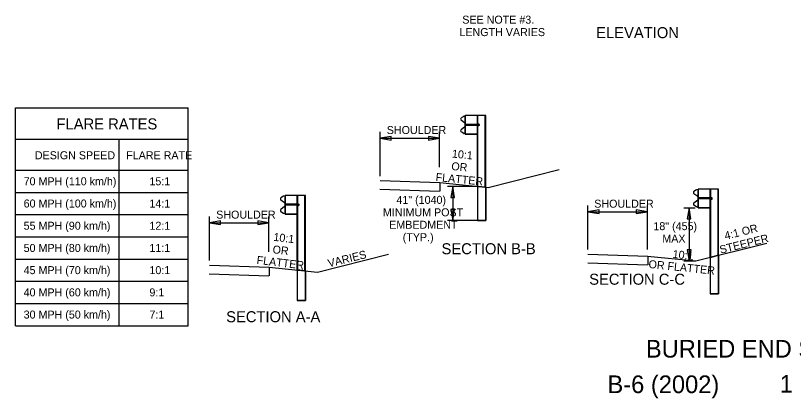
# Model space of a CAD drawing. Extents: x 1.1 to 16.9, y 0.2 to 9.9.
# Drawn here: x 1.11 to 9.87, y 0.56 to 4.87 of the extents above; entities that cross this region are included whole.
import ezdxf

# ---------------------------------------------------------------- set-up
doc = ezdxf.new("R2010")
doc.units = 0
for name, color, linetype in [('SD_P_Dimension Lines', 7, 'Continuous'), ('SD_P_Dimension Text', 7, 'Continuous'), ('SD_P_Frame', 7, 'Continuous'), ('SD_P_Prop Hidden Lines', 7, 'Continuous'), ('SD_P_Prop Object Lines', 7, 'Continuous'), ('SD_P_Shading', 7, 'Continuous'), ('SD_P_Subtitles', 7, 'Continuous')]:
    doc.layers.add(name, color=color, linetype=linetype)

msp = doc.modelspace()

# ---------------------------------------------------------------- linework, layer by layer
at = {"layer": 'SD_P_Dimension Lines'}
for p, q in [((1.115, 3.832), (3.058, 3.832)), ((1.115, 1.382), (1.115, 3.832)), ((3.058, 1.382), (3.058, 3.832)), ((5.216, 3.066), (5.216, 3.562)), ((5.341, 3.513), (5.216, 3.492)), ((5.341, 3.471), (5.341, 3.513)), ((5.885, 3.492), (5.76, 3.513)), ((5.76, 3.513), (5.76, 3.471)), ((5.885, 3.166), (5.885, 3.562)), ((1.115, 3.482), (3.058, 3.482)), ((2.281, 1.382), (2.281, 3.482)), ((5.216, 3.492), (5.885, 3.492)), ((5.216, 3.492), (5.341, 3.471)), ((5.76, 3.471), (5.885, 3.492)), ((1.115, 3.132), (3.058, 3.132)), ((6.31, 2.95), (5.9725, 2.95)), ((6.033, 2.95), (6.011, 2.825)), ((6.0325, 2.95), (6.0325, 2.566)), ((6.053, 2.825), (6.033, 2.95)), ((1.115, 2.882), (3.058, 2.882)), ((6.011, 2.825), (6.053, 2.825)), ((7.554, 2.238), (7.554, 2.734)), ((8.223, 2.238), (8.223, 2.734)), ((1.115, 2.632), (3.058, 2.632)), ((6.01, 2.691), (6.033, 2.566)), ((6.053, 2.691), (6.01, 2.691)), ((6.033, 2.566), (6.053, 2.691)), ((7.679, 2.685), (7.554, 2.664)), ((7.554, 2.664), (8.223, 2.664)), ((7.554, 2.664), (7.679, 2.643)), ((7.679, 2.643), (7.679, 2.685)), ((8.223, 2.664), (8.098, 2.685)), ((8.098, 2.685), (8.098, 2.643)), ((8.098, 2.643), (8.223, 2.664)), ((8.632, 2.709), (8.762, 2.709)), ((8.692, 2.709), (8.671, 2.584)), ((8.713, 2.584), (8.692, 2.709)), ((8.692, 2.709), (8.692, 2.1103)), ((3.297, 2.114), (3.297, 2.61)), ((3.422, 2.561), (3.297, 2.54)), ((3.297, 2.54), (3.966, 2.54)), ((3.297, 2.54), (3.422, 2.519)), ((3.422, 2.519), (3.422, 2.561)), ((3.966, 2.54), (3.841, 2.561)), ((3.841, 2.561), (3.841, 2.519)), ((3.841, 2.519), (3.966, 2.54)), ((3.966, 2.214), (3.966, 2.61)), ((6.31, 2.566), (5.9725, 2.566)), ((8.671, 2.584), (8.713, 2.584)), ((1.115, 2.382), (3.058, 2.382)), ((8.672, 2.235), (8.693, 2.11)), ((8.714, 2.235), (8.672, 2.235)), ((8.693, 2.11), (8.714, 2.235)), ((1.115, 2.132), (3.058, 2.132)), ((8.632, 2.1103), (8.7683, 2.1103)), ((1.115, 1.882), (3.058, 1.882)), ((1.115, 1.632), (3.058, 1.632)), ((1.115, 1.382), (3.058, 1.382))]:
    msp.add_line(p, q, dxfattribs=at)
at = {"layer": 'SD_P_Prop Hidden Lines'}
for p, q in [((6.31, 3.536), (6.31, 3.747)), ((6.316, 3.647), (6.174, 3.647)), ((6.316, 3.636), (6.174, 3.636)), ((6.31, 2.95), (6.31, 2.566)), ((6.404, 2.941), (6.404, 2.566)), ((8.93, 2.709), (8.93, 2.92)), ((4.283, 2.637), (4.283, 2.848)), ((8.936, 2.82), (8.794, 2.82)), ((8.936, 2.809), (8.794, 2.809)), ((4.289, 2.748), (4.147, 2.748)), ((4.289, 2.737), (4.147, 2.737)), ((6.404, 2.566), (6.31, 2.566)), ((8.93, 2.15), (8.93, 1.739)), ((9.024, 2.174), (9.024, 1.739)), ((4.283, 2.009), (4.283, 1.667)), ((4.377, 1.999), (4.377, 1.667)), ((4.377, 1.667), (4.283, 1.667)), ((9.024, 1.739), (8.93, 1.739))]:
    msp.add_line(p, q, dxfattribs=at)
at = {"layer": 'SD_P_Prop Object Lines'}
for p, q in [((6.156, 3.737), (6.127, 3.72)), ((6.169, 3.663), (6.127, 3.694)), ((6.174, 3.741), (6.158, 3.739)), ((6.31, 3.747), (6.174, 3.747)), ((6.174, 3.536), (6.174, 3.747)), ((6.404, 3.747), (6.31, 3.747)), ((6.316, 2.949), (6.316, 3.747)), ((6.316, 3.536), (6.316, 3.747)), ((6.398, 2.941), (6.398, 3.747)), ((6.404, 2.941), (6.404, 3.747)), ((6.169, 3.621), (6.127, 3.588)), ((6.17, 3.64), (6.174, 3.64)), ((6.17, 3.64), (6.174, 3.64)), ((6.174, 3.652), (6.174, 3.64)), ((6.174, 3.632), (6.174, 3.64)), ((6.316, 3.652), (6.326, 3.652)), ((6.316, 3.64), (6.326, 3.64)), ((6.326, 3.631), (6.316, 3.631)), ((6.326, 3.652), (6.326, 3.631)), ((6.326, 3.647), (6.329, 3.647)), ((6.329, 3.636), (6.326, 3.636)), ((6.329, 3.647), (6.329, 3.636)), ((6.156, 3.545), (6.127, 3.564)), ((6.174, 3.541), (6.158, 3.544)), ((6.316, 3.536), (6.174, 3.536)), ((6.31, 2.95), (6.31, 3.536)), ((6.431, 2.938), (7.231, 3.138)), ((5.216, 3.016), (5.888, 2.992)), ((5.888, 2.992), (5.888, 2.895)), ((5.8882, 2.9923), (6.431, 2.938)), ((5.213, 2.919), (5.885, 2.895)), ((8.776, 2.91), (8.747, 2.893)), ((8.794, 2.914), (8.778, 2.912)), ((8.93, 2.92), (8.794, 2.92)), ((8.794, 2.709), (8.794, 2.92)), ((9.024, 2.92), (8.93, 2.92)), ((8.936, 2.152), (8.936, 2.92)), ((8.936, 2.709), (8.936, 2.92)), ((9.018, 2.172), (9.018, 2.92)), ((9.024, 2.174), (9.024, 2.92)), ((4.129, 2.838), (4.1, 2.821)), ((4.147, 2.842), (4.131, 2.84)), ((4.283, 2.848), (4.147, 2.848)), ((4.147, 2.637), (4.147, 2.848)), ((4.377, 2.848), (4.283, 2.848)), ((4.289, 2.008), (4.289, 2.848)), ((4.289, 2.637), (4.289, 2.848)), ((4.371, 2), (4.371, 2.848)), ((4.377, 1.999), (4.377, 2.848)), ((8.789, 2.836), (8.747, 2.867)), ((8.79, 2.813), (8.794, 2.813)), ((8.79, 2.813), (8.794, 2.813)), ((8.794, 2.825), (8.794, 2.813)), ((8.794, 2.805), (8.794, 2.813)), ((8.936, 2.825), (8.946, 2.825)), ((8.936, 2.813), (8.946, 2.813)), ((8.946, 2.804), (8.936, 2.804)), ((8.946, 2.825), (8.946, 2.804)), ((8.946, 2.82), (8.949, 2.82)), ((8.949, 2.809), (8.946, 2.809)), ((8.949, 2.82), (8.949, 2.809)), ((4.142, 2.764), (4.1, 2.795)), ((4.142, 2.722), (4.1, 2.689)), ((4.143, 2.741), (4.147, 2.741)), ((4.143, 2.741), (4.147, 2.741)), ((4.147, 2.753), (4.147, 2.741)), ((4.147, 2.733), (4.147, 2.741)), ((4.289, 2.753), (4.299, 2.753)), ((4.289, 2.741), (4.299, 2.741)), ((4.299, 2.732), (4.289, 2.732)), ((4.299, 2.753), (4.299, 2.732)), ((4.299, 2.748), (4.302, 2.748)), ((4.302, 2.737), (4.299, 2.737)), ((4.302, 2.748), (4.302, 2.737)), ((8.789, 2.794), (8.747, 2.761)), ((8.776, 2.718), (8.747, 2.737)), ((8.794, 2.714), (8.778, 2.717)), ((4.129, 2.646), (4.1, 2.665)), ((4.147, 2.642), (4.131, 2.645)), ((4.289, 2.637), (4.147, 2.637)), ((4.283, 2.009), (4.283, 2.637)), ((8.936, 2.709), (8.794, 2.709)), ((8.93, 2.15), (8.93, 2.709)), ((8.7683, 2.1103), (9.5683, 2.3103)), ((7.554, 2.188), (8.226, 2.164)), ((4.512, 1.986), (5.312, 2.186)), ((8.2255, 2.1646), (8.7683, 2.1103)), ((8.226, 2.164), (8.226, 2.067)), ((3.297, 2.064), (3.969, 2.04)), ((3.969, 2.04), (3.969, 1.943)), ((3.9692, 2.0403), (4.512, 1.986)), ((7.551, 2.091), (8.223, 2.067)), ((3.294, 1.967), (3.966, 1.943))]:
    msp.add_line(p, q, dxfattribs=at)
for centre, radius, start, end in [((6.1374, 3.7072), 0.0156, 130.22904, 180.84667), ((6.1374, 3.7068), 0.0156, 179.15333, 229.77096), ((6.1591, 3.732), 0.00612, 107.1812, 124.77903), ((6.1374, 3.5764), 0.0156, 130.22904, 180.84667), ((6.1591, 3.6512), 0.0153, 0, 53.55342), ((6.1591, 3.6319), 0.0153, 306.44658, 0), ((6.182, 3.6411), 0.0127, 126.79658, 233.20342), ((6.182, 3.6411), 0.0127, 126.79658, 233.20342), ((6.1374, 3.5759), 0.0156, 179.15333, 229.77096), ((6.1591, 3.5501), 0.00612, 235.22097, 252.8188), ((8.7568, 2.8806), 0.0156, 130.22904, 180.84667), ((8.7785, 2.9053), 0.00612, 107.1812, 124.77903), ((4.1105, 2.8082), 0.0156, 130.22904, 180.84667), ((4.1105, 2.8078), 0.0156, 179.15333, 229.77096), ((4.1322, 2.833), 0.00612, 107.1812, 124.77903), ((8.7568, 2.8801), 0.0156, 179.15333, 229.77096), ((8.7784, 2.8246), 0.0153, 0, 53.55342), ((8.7784, 2.8052), 0.0153, 306.44658, 0), ((8.8013, 2.8144), 0.0127, 126.79658, 233.20342), ((8.8013, 2.8144), 0.0127, 126.79658, 233.20342), ((4.1322, 2.7522), 0.0153, 0, 53.55342), ((4.1322, 2.7329), 0.0153, 306.44658, 0), ((4.1551, 2.7421), 0.0127, 126.79658, 233.20342), ((4.1551, 2.7421), 0.0127, 126.79658, 233.20342), ((8.7568, 2.7497), 0.0156, 130.22904, 180.84667), ((8.7568, 2.7492), 0.0156, 179.15333, 229.77096), ((8.7785, 2.7235), 0.00612, 235.22097, 252.8188), ((4.1105, 2.6774), 0.0156, 130.22904, 180.84667), ((4.1105, 2.6769), 0.0156, 179.15333, 229.77096), ((4.1322, 2.6511), 0.00612, 235.22097, 252.8188)]:
    msp.add_arc(centre, radius, start, end, dxfattribs=at)
at = {"layer": 'SD_P_Shading'}
for p, q in [((6.404, 2.941), (6.31, 2.95)), ((6.31, 2.95), (6.31, 2.566)), ((6.404, 2.566), (6.404, 2.941)), ((6.31, 2.566), (6.404, 2.566)), ((9.024, 2.174), (8.93, 2.15)), ((8.93, 2.15), (8.93, 1.739)), ((9.024, 1.739), (9.024, 2.174)), ((4.377, 1.999), (4.283, 2.009)), ((4.283, 2.009), (4.283, 1.667)), ((4.377, 1.667), (4.377, 1.999)), ((4.283, 1.667), (4.377, 1.667)), ((8.93, 1.739), (9.024, 1.739))]:
    msp.add_line(p, q, dxfattribs=at)
for points in [[(6.404, 3.747), (6.174, 3.747), (6.174, 3.536), (6.31, 3.536), (6.31, 2.95), (6.404, 2.941)], [(9.024, 2.92), (8.794, 2.92), (8.794, 2.709), (8.93, 2.709), (8.93, 2.15), (9.024, 2.174)], [(4.377, 2.848), (4.147, 2.848), (4.147, 2.637), (4.283, 2.637), (4.283, 2.009), (4.377, 1.999)]]:
    msp.add_lwpolyline(points, close=True, dxfattribs=at)

# ---------------------------------------------------------------- texts
at = {"layer": 'SD_P_Dimension Text'}
for s, height, p in [('SEE NOTE #3.', 0.09, (6.1403, 4.781)), ('LENGTH VARIES', 0.09, (6.1084, 4.641)), ('FLARE RATES', 0.124002, (1.576, 3.591)), ('SHOULDER', 0.09, (5.291, 3.539)), ('DESIGN SPEED', 0.09, (1.332, 3.255)), ('FLARE RATE', 0.09, (2.36, 3.255)), ('70 MPH (110 km/h)', 0.09, (1.206, 2.962)), ('15:1', 0.09, (2.621, 2.962)), ('60 MPH (100 km/h)', 0.09, (1.206, 2.712)), ('14:1', 0.09, (2.621, 2.712)), ('41" (1040)', 0.09, (5.3998, 2.753)), ('SHOULDER', 0.09, (7.625, 2.71)), ('SHOULDER', 0.09, (3.372, 2.587)), ('MINIMUM POST', 0.09, (5.2477, 2.613)), ('55 MPH (90 km/h)', 0.09, (1.206, 2.462)), ('12:1', 0.09, (2.621, 2.462)), ('EMBEDMENT', 0.09, (5.3185, 2.473)), ('18" (455)', 0.09, (8.2904, 2.457)), ('(TYP.)', 0.09, (5.4703, 2.333)), ('MAX', 0.09, (8.3905, 2.317)), ('50 MPH (80 km/h)', 0.09, (1.206, 2.212)), ('11:1', 0.09, (2.621, 2.212)), ('45 MPH (70 km/h)', 0.09, (1.206, 1.962)), ('10:1', 0.09, (2.621, 1.962)), ('40 MPH (60 km/h)', 0.09, (1.206, 1.712)), ('9:1', 0.09, (2.621, 1.712)), ('30 MPH (50 km/h)', 0.09, (1.206, 1.462)), ('7:1', 0.09, (2.621, 1.462))]:
    msp.add_text(s, height=height, dxfattribs=at).set_placement(p)
for s, height, rotation, p in [('10:1', 0.09, 354.45039, (6.0209, 3.2748)), ('OR', 0.09, 354.45039, (6.0142, 3.1348)), ('FLATTER', 0.09, 354.45039, (5.8377, 3.0113)), ('4:1 OR', 0.08999, 13.91231, (9.1018, 2.3483)), ('10:1', 0.09, 353.25419, (4.012, 2.3381)), ('STEEPER', 0.08999, 13.91231, (9.048, 2.1917)), ('OR', 0.09, 353.25419, (4.0024, 2.1983)), ('VARIES', 0.09, 13.90068, (4.6405, 2.0384)), ('10:1', 0.09, 354.12887, (8.5033, 2.1455)), ('FLATTER', 0.09, 353.25419, (3.8234, 2.0785)), ('OR FLATTER', 0.09, 354.12887, (8.2324, 2.0326))]:
    msp.add_text(s, height=height, rotation=rotation, dxfattribs=at).set_placement(p)
at = {"layer": 'SD_P_Frame'}
for s, height, p in [('BURIED END SECTION', 0.199002, (8.206, 1.023)), ('B-6 (2002)', 0.199, (7.774, 0.623)), ('1', 0.199, (9.712, 0.629))]:
    msp.add_text(s, height=height, dxfattribs=at).set_placement(p)
at = {"layer": 'SD_P_Subtitles'}
for s, height, p in [('ELEVATION', 0.124, (7.647, 4.618)), ('SECTION B-B', 0.124002, (5.907, 2.186)), ('SECTION C-C', 0.124002, (7.568, 1.843)), ('SECTION A-A', 0.124002, (3.484, 1.421))]:
    msp.add_text(s, height=height, dxfattribs=at).set_placement(p)

doc.saveas('drawing.dxf')
